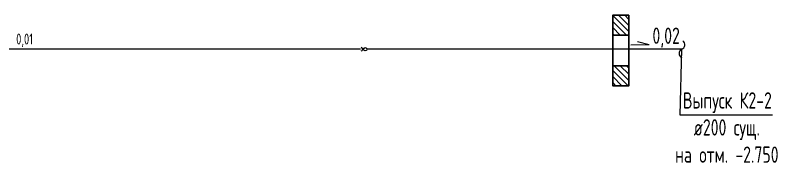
# Model space of a CAD drawing. Header units: millimetres. Extents: x -8689834 to 9419935, y -370377 to 166066.
# Drawn here: x 158513 to 172494, y -298526 to -295814 of the extents above; entities that cross this region are included whole.
import ezdxf

# ---------------------------------------------------------------- set-up
doc = ezdxf.new("R2010")
doc.units = ezdxf.units.MM
doc.header["$MEASUREMENT"] = 0
doc.layers.get('0').update_dxf_attribs({"color": 250, "lineweight": 9})
for name, color, linetype, lineweight in [('_ВК-Text К1', 7, 'Continuous', 30), ('_ВК-К3', 30, 'Continuous', 40), ('ВК_канализация', 32, 'Continuous', 30)]:
    doc.layers.add(name, color=color, linetype=linetype, lineweight=lineweight)
doc.styles.add('ISOCPEUR', font='isocpeur.ttf', dxfattribs={"width": 0.7})

msp = doc.modelspace()

# ---------------------------------------------------------------- hatches: boundary and pattern name
at = {"layer": '_ВК-К3', "lineweight": 25}
h = msp.add_hatch(dxfattribs=at)
h.set_pattern_fill('ANSI31', scale=25, angle=270)
h.set_pattern_definition([(315, (214180.634, -414729.69), (56.1266, 56.1266), [])])
h.paths.add_polyline_path([(169764.9, -297109.2), (169764.9, -296743.2), (169467.3, -296743.2), (169467.3, -297109.2)])
h.paths.add_polyline_path([(169764.9, -296181.5), (169764.9, -295814.1), (169467.3, -295814.1), (169467.3, -296181.5)])

# ---------------------------------------------------------------- linework, layer by layer
at = {"color": 18, "ltscale": 500, "true_color": 0x000000}
for centre, start, end in [((170704.6, -296357.1), 289.49384, 56.56652), ((170771.5, -296515.6), 116.27435, 243.34703)]:
    msp.add_arc(centre, 86.2, start, end, dxfattribs=at)
at = {"layer": '_ВК-Text К1', "color": 7, "lineweight": 13, "ltscale": 100}
for q in [(169798.5, -296361.8), (169922.7, -296304)]:
    msp.add_line((170136, -296361.4), q, dxfattribs=at)
at = {"layer": '_ВК-К3', "color": 7, "lineweight": 25}
for p, q in [((169764.9, -296181.5), (169467.3, -296181.5)), ((169764.9, -296741.8), (169467.3, -296741.8))]:
    msp.add_line(p, q, dxfattribs=at)
msp.add_lwpolyline([(169764.9, -295814.1), (169764.9, -297109.2), (169467.3, -297109.2), (169467.3, -295814.1)], close=True, dxfattribs=at)
at = {"layer": 'ВК_канализация', "color": 6, "lineweight": 13, "ltscale": 500}
for points in [[(164840.6, -296438.3), (149510.4, -296438.3)], [(164900.6, -296438.3), (164883.9, -296438.3)], [(170733.3, -296438.3), (164960.6, -296438.3)]]:
    msp.add_lwpolyline(points, dxfattribs=at)
at = {"layer": 'ВК_канализация', "color": 18, "lineweight": 13, "ltscale": 500, "true_color": 0x000000}
msp.add_lwpolyline([(172399.6, -297649.1), (170706.2, -297649.1), (170733.3, -296438.3)], dxfattribs=at)
at = {"layer": 'ВК_канализация', "color": 6, "lineweight": 13, "ltscale": 500}
msp.add_circle((164930.6, -296438.3), 30, dxfattribs=at)
msp.add_arc((164853.9, -296438.3), 30, 270, 90, dxfattribs=at)

# ---------------------------------------------------------------- texts
at = {"layer": 'ВК_канализация', "color": 18, "ltscale": 100, "true_color": 0x000000, "width": 5891.51, "attachment_point": 4, "style": 'ISOCPEUR'}
for s, insert, char_height in [('0,02', (170196.5, -296225.5), 300), ('0,01', (158528.8, -296275.3), 200), ('Выпуск К2-2', (170754.4, -297420.8), 300)]:
    msp.add_mtext(s, dxfattribs=dict(at, insert=insert, char_height=char_height))
at = {"layer": 'ВК_канализация', "color": 18, "lineweight": 13, "ltscale": 100, "true_color": 0x000000, "insert": (170507.8, -298125.7), "char_height": 300, "width": 2105.202, "attachment_point": 4, "style": 'ISOCPEUR'}
msp.add_mtext('\\pxi-1,l1,qc,t1,5;ø200 сущ.\\P\\pi0,l0,tz;на отм. -2.750', dxfattribs=at)

doc.saveas('drawing.dxf')
